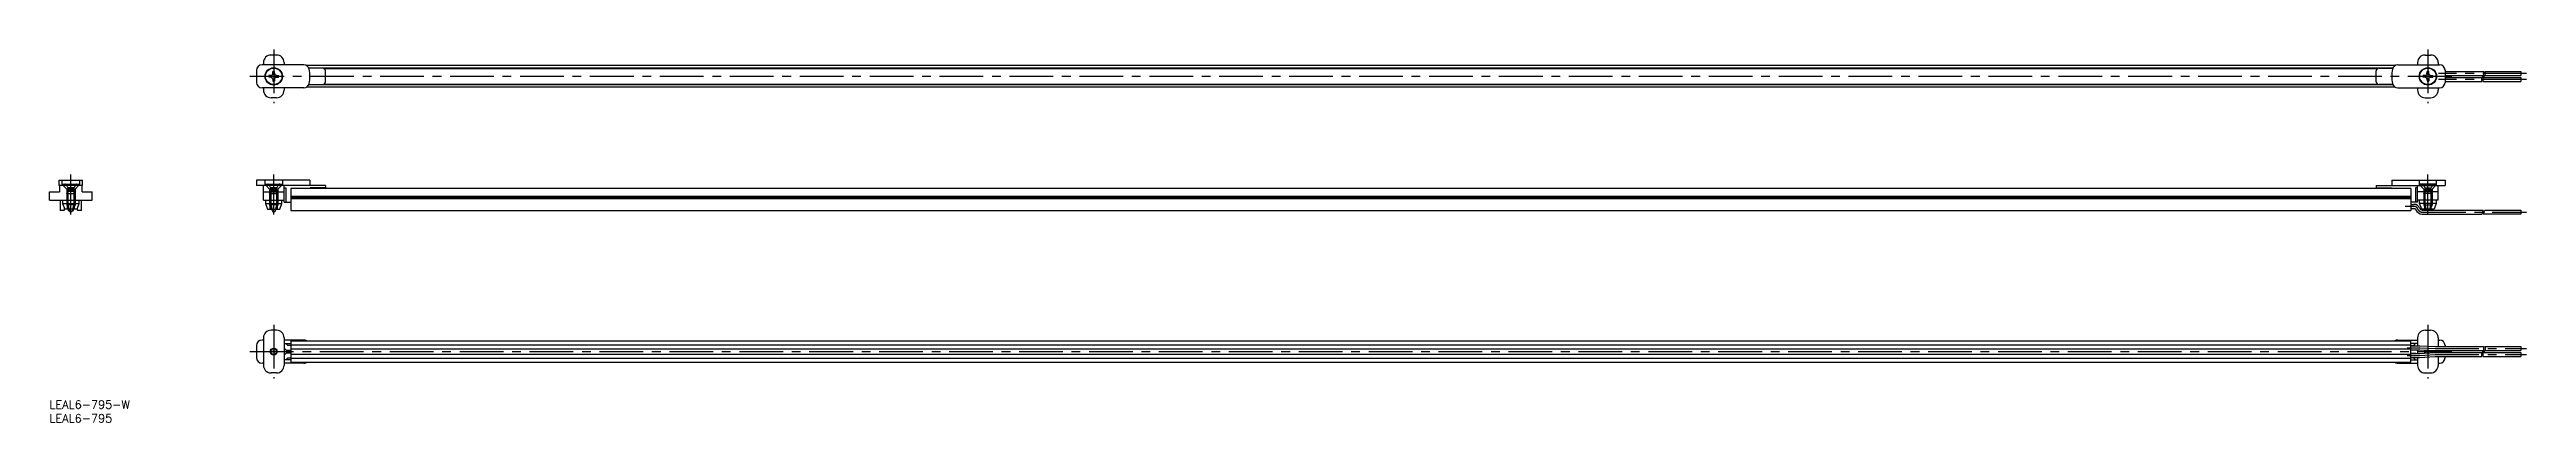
# Model space of a CAD drawing. Extents: x 0 to 900, y -8 to 128.
import ezdxf

# ---------------------------------------------------------------- set-up
doc = ezdxf.new("R2010")
doc.units = 0
doc.header["$LTSCALE"] = 0.5
doc.linetypes.add('CENTER', pattern=[50.8, 31.75, -6.35, 6.35, -6.35])
doc.linetypes.add('DASHED', pattern=[19.05, 12.7, -6.35])
for name, color, linetype in [('MSM_CENTER', 1, 'CENTER'), ('MSM_CONTINUOUS', 7, 'CONTINUOUS'), ('MSM_DASHED', 4, 'DASHED'), ('MSM_NARROW', 5, 'CONTINUOUS'), ('MSM_PART_NUMBER', 7, 'CONTINUOUS')]:
    doc.layers.add(name, color=color, linetype=linetype)
doc.styles.get("Standard").update_dxf_attribs({"font": 'txt.shx', "height": 3, "bigfont": 'bigfont.shx'})

# ---------------------------------------------------------------- blocks, each defined once
blk = doc.blocks.new('*U7')
at = {"layer": 'MSM_PART_NUMBER'}
blk.add_text('LEAL6-795-W', height=3, dxfattribs=at).set_placement((0, -3))
blk = doc.blocks.new('*U8')
at = {"layer": 'MSM_PART_NUMBER'}
blk.add_text('LEAL6-795', height=3, dxfattribs=at).set_placement((0, -8))

msp = doc.modelspace()

# ---------------------------------------------------------------- linework, layer by layer
at = {"layer": 'MSM_CENTER'}
for p, q in [((81.44, 127.5), (81.44, 108)), ((863.94, 127.5), (863.94, 108)), ((872.59, 117.75), (72.79, 117.75)), ((899.75, 118.85), (867.83, 118.85)), ((899.75, 116.65), (867.83, 116.65)), ((7.75, 67.55), (7.75, 82.05)), ((81.44, 67.55), (81.44, 82.05)), ((863.94, 67.55), (863.94, 82.05)), ((855.69, 70.53), (858.88, 70.53)), ((861.88, 68.43), (899.75, 68.43)), ((81.44, 27.5), (81.44, 8)), ((863.94, 27.5), (863.94, 8)), ((856.47, 19.15), (860.81, 19.15)), ((860.89, 19.15), (866.53, 18.85)), ((866.61, 18.85), (899.75, 18.85)), ((72.79, 17.75), (872.59, 17.75)), ((856.47, 16.35), (860.81, 16.35)), ((860.89, 16.35), (866.53, 16.65)), ((866.61, 16.65), (899.75, 16.65))]:
    msp.add_line(p, q, dxfattribs=at)
for centre, radius, start, end in [((858.88, 69.05), 1.48, 20.12523, 90), ((861.88, 70.15), 1.73, 200.12523, 270), ((860.81, 17.55), 1.6, 87, 90), ((866.61, 20.45), 1.6, 267, 270), ((860.81, 17.95), 1.6, 270, 273), ((866.61, 15.05), 1.6, 90, 93)]:
    msp.add_arc(centre, radius, start, end, dxfattribs=at)
at = {"layer": 'MSM_CONTINUOUS'}
for p, q in [((75.19, 119.95), (75.19, 115.55)), ((92.37, 121.95), (77.19, 121.95)), ((77.69, 122.75), (77.69, 121.95)), ((80.52, 118.08), (79.67, 118.07)), ((80.52, 117.42), (79.67, 117.43)), ((82.44, 125.5), (80.45, 125.5)), ((80.52, 118.08), (80.92, 118.27)), ((80.52, 117.42), (80.92, 117.23)), ((81.11, 118.67), (80.92, 118.27)), ((81.11, 116.83), (80.92, 117.23)), ((81.11, 118.67), (81.13, 119.52)), ((81.77, 118.67), (81.76, 119.52)), ((81.77, 118.67), (81.96, 118.27)), ((81.77, 116.83), (81.96, 117.23)), ((82.37, 118.08), (81.96, 118.27)), ((82.37, 117.42), (81.96, 117.23)), ((82.37, 118.08), (83.22, 118.07)), ((82.37, 117.42), (83.22, 117.43)), ((85.19, 122.75), (85.19, 121.95)), ((851.97, 121.65), (93.42, 121.65)), ((851.19, 120.75), (94.2, 120.75)), ((99.19, 120.7), (94.22, 120.7)), ((99.51, 120.65), (845.88, 120.65)), ((100.19, 115.8), (100.19, 119.7)), ((845.19, 115.8), (845.19, 119.7)), ((846.19, 120.7), (851.17, 120.7)), ((853.02, 121.95), (868.19, 121.95)), ((860.19, 122.75), (860.19, 121.95)), ((863.02, 118.08), (862.17, 118.07)), ((863.02, 117.42), (862.17, 117.43)), ((862.95, 125.5), (864.94, 125.5)), ((863.02, 118.08), (863.42, 118.27)), ((863.02, 117.42), (863.42, 117.23)), ((863.61, 118.67), (863.42, 118.27)), ((863.61, 116.83), (863.42, 117.23)), ((863.61, 118.67), (863.63, 119.52)), ((864.27, 118.67), (864.26, 119.52)), ((864.27, 118.67), (864.46, 118.27)), ((864.27, 116.83), (864.46, 117.23)), ((864.87, 118.08), (864.46, 118.27)), ((864.87, 117.42), (864.46, 117.23)), ((864.87, 118.08), (865.72, 118.07)), ((864.87, 117.42), (865.72, 117.43)), ((867.69, 122.75), (867.69, 121.95)), ((870.19, 119.95), (870.19, 115.55)), ((870.19, 119.57), (884.14, 119.57)), ((870.19, 118.12), (884.14, 118.12)), ((870.19, 117.37), (883.54, 117.37)), ((884.04, 117.37), (897.75, 117.37)), ((884.64, 119.57), (897.75, 119.57)), ((884.64, 118.12), (897.75, 118.12)), ((897.75, 119.57), (897.75, 118.12)), ((897.75, 117.37), (897.75, 115.92)), ((92.37, 113.55), (77.19, 113.55)), ((77.69, 113.55), (77.69, 112.75)), ((82.44, 110), (80.45, 110)), ((81.11, 116.83), (81.13, 115.98)), ((81.77, 116.83), (81.76, 115.98)), ((85.19, 113.55), (85.19, 112.75)), ((851.97, 113.85), (93.42, 113.85)), ((94.2, 114.75), (851.19, 114.75)), ((94.22, 114.8), (99.19, 114.8)), ((845.88, 114.85), (99.51, 114.85)), ((851.17, 114.8), (846.19, 114.8)), ((853.02, 113.55), (868.19, 113.55)), ((860.19, 113.55), (860.19, 112.75)), ((862.95, 110), (864.94, 110)), ((863.61, 116.83), (863.63, 115.98)), ((864.27, 116.83), (864.26, 115.98)), ((867.69, 113.55), (867.69, 112.75)), ((870.19, 115.92), (883.54, 115.92)), ((884.04, 115.92), (897.75, 115.92)), ((0, 75.75), (3.65, 75.75)), ((0, 72.75), (0, 75.75)), ((0, 72.75), (15.5, 72.75)), ((3.55, 80.05), (11.95, 80.05)), ((3.55, 78.05), (3.55, 80.05)), ((11.95, 78.05), (3.55, 78.05)), ((3.65, 78.05), (3.65, 75.75)), ((3.85, 72.75), (3.85, 69.1)), ((4.75, 72.75), (4.75, 71.53)), ((10.75, 71.53), (10.75, 72.75)), ((11.65, 69.1), (11.65, 72.75)), ((11.85, 75.75), (11.85, 78.05)), ((11.85, 75.75), (15.5, 75.75)), ((11.95, 78.05), (11.95, 80.05)), ((15.5, 72.75), (15.5, 75.75)), ((94.59, 80.05), (75.19, 80.05)), ((75.19, 80.05), (75.19, 78.05)), ((100.19, 78.05), (75.19, 78.05)), ((77.69, 72.75), (77.69, 78.05)), ((77.69, 75.75), (85.19, 75.75)), ((77.69, 72.75), (85.19, 72.75)), ((78.44, 72.75), (78.44, 71.53)), ((84.44, 71.53), (84.44, 72.75)), ((85.19, 72.05), (85.19, 78.05)), ((85.19, 77.3), (85.88, 77.3)), ((85.19, 72.05), (87.69, 72.05)), ((85.88, 77.3), (85.88, 72.05)), ((857.69, 77.05), (87.69, 77.05)), ((87.69, 77.05), (87.69, 69.05)), ((87.69, 74.28), (857.69, 74.28)), ((857.69, 73.76), (87.69, 73.76)), ((857.69, 73.24), (87.69, 73.24)), ((94.59, 80.05), (94.59, 78.05)), ((100.19, 77.3), (94.69, 77.3)), ((94.69, 77.05), (94.69, 77.3)), ((100.19, 78.05), (100.19, 77.3)), ((845.19, 78.05), (870.19, 78.05)), ((845.19, 78.05), (845.19, 77.3)), ((845.19, 77.3), (850.69, 77.3)), ((850.69, 77.05), (850.69, 77.3)), ((850.79, 80.05), (870.19, 80.05)), ((850.79, 80.05), (850.79, 78.05)), ((857.69, 77.05), (857.69, 69.05)), ((860.19, 72.05), (857.69, 72.05)), ((859.5, 77.3), (859.5, 72.05)), ((860.19, 77.3), (859.5, 77.3)), ((860.19, 72.05), (860.19, 78.05)), ((867.69, 75.75), (860.19, 75.75)), ((867.69, 72.75), (860.19, 72.75)), ((860.94, 71.53), (860.94, 72.75)), ((866.94, 72.75), (866.94, 71.53)), ((867.69, 72.75), (867.69, 78.05)), ((870.19, 80.05), (870.19, 78.05)), ((5.32, 69.05), (3.9, 69.05)), ((4.75, 71.53), (5.5, 69.55)), ((4.75, 71.53), (10.75, 71.53)), ((5.37, 69.89), (5.37, 69.1)), ((10, 69.55), (5.5, 69.55)), ((6.75, 69.55), (6.75, 69.1)), ((6.8, 69.05), (7.17, 69.05)), ((6.93, 69.55), (7.4, 68.55)), ((8.1, 68.55), (7.4, 68.55)), ((8.57, 69.55), (8.1, 68.55)), ((8.33, 69.05), (8.7, 69.05)), ((8.75, 69.1), (8.75, 69.55)), ((10, 69.55), (10.75, 71.53)), ((10.13, 69.1), (10.13, 69.89)), ((11.6, 69.05), (10.18, 69.05)), ((78.44, 71.53), (79.19, 69.55)), ((78.44, 71.53), (84.44, 71.53)), ((79.19, 69.55), (83.69, 69.55)), ((80.63, 69.55), (81.09, 68.55)), ((81.79, 68.55), (81.09, 68.55)), ((82.26, 69.55), (81.79, 68.55)), ((83.69, 69.55), (84.44, 71.53)), ((87.69, 69.05), (857.69, 69.05)), ((857.69, 71.25), (858.88, 71.25)), ((857.69, 69.8), (858.88, 69.8)), ((866.94, 71.53), (860.94, 71.53)), ((861.69, 69.55), (860.94, 71.53)), ((866.19, 69.55), (861.69, 69.55)), ((861.88, 69.15), (884.08, 69.15)), ((861.88, 67.7), (883.59, 67.7)), ((863.13, 69.55), (863.31, 69.15)), ((864.76, 69.55), (864.57, 69.15)), ((866.94, 71.53), (866.19, 69.55)), ((897.75, 67.7), (884.09, 67.7)), ((884.58, 69.15), (897.75, 69.15)), ((897.75, 69.15), (897.75, 67.7)), ((75.19, 19.95), (75.19, 15.55)), ((77.69, 21.95), (77.19, 21.95)), ((77.69, 22.75), (77.69, 12.75)), ((82.44, 25.5), (80.45, 25.5)), ((85.19, 22.75), (85.19, 12.75)), ((92.37, 21.95), (85.19, 21.95)), ((85.19, 20.7), (87.69, 20.7)), ((85.19, 19.03), (85.92, 18.3)), ((86.58, 20), (85.88, 20.7)), ((85.92, 18.3), (87.69, 18.3)), ((87.69, 20), (86.58, 20)), ((87.69, 21.65), (87.69, 13.85)), ((87.69, 21.65), (857.69, 21.65)), ((857.69, 20.13), (87.69, 20.13)), ((87.69, 18.75), (857.69, 18.75)), ((853.02, 21.95), (860.19, 21.95)), ((857.69, 13.85), (857.69, 21.65)), ((860.19, 20.7), (857.69, 20.7)), ((857.69, 20), (858.8, 20)), ((857.69, 19.88), (860.81, 19.88)), ((857.69, 18.43), (860.81, 18.43)), ((859.47, 18.3), (857.69, 18.3)), ((858.8, 20), (859.5, 20.7)), ((859.59, 18.43), (859.47, 18.3)), ((860.19, 22.75), (860.19, 19.88)), ((860.19, 18.43), (860.19, 17.08)), ((860.85, 18.42), (866.49, 18.13)), ((860.93, 19.87), (866.57, 19.58)), ((862.95, 25.5), (864.94, 25.5)), ((866.61, 19.58), (884.14, 19.58)), ((866.61, 18.13), (884.14, 18.13)), ((867.69, 22.75), (867.69, 19.58)), ((867.69, 21.95), (868.19, 21.95)), ((867.69, 18.13), (867.69, 17.37)), ((870.19, 19.95), (870.19, 19.58)), ((870.19, 18.13), (870.19, 17.37)), ((884.64, 19.58), (897.75, 19.58)), ((884.64, 18.13), (897.75, 18.13)), ((897.75, 19.58), (897.75, 18.13)), ((77.69, 13.55), (77.19, 13.55)), ((82.44, 10), (80.45, 10)), ((85.92, 17.2), (85.19, 16.47)), ((87.69, 14.8), (85.19, 14.8)), ((92.37, 13.55), (85.19, 13.55)), ((85.88, 14.8), (86.58, 15.5)), ((87.69, 17.2), (85.92, 17.2)), ((86.58, 15.5), (87.69, 15.5)), ((857.69, 16.75), (87.69, 16.75)), ((87.69, 15.37), (857.69, 15.37)), ((87.69, 13.85), (857.69, 13.85)), ((853.02, 13.55), (860.19, 13.55)), ((857.69, 17.2), (859.47, 17.2)), ((857.69, 17.08), (860.81, 17.08)), ((857.69, 15.63), (860.81, 15.63)), ((858.8, 15.5), (857.69, 15.5)), ((857.69, 14.8), (860.19, 14.8)), ((859.5, 14.8), (858.8, 15.5)), ((859.47, 17.2), (859.59, 17.08)), ((860.19, 15.63), (860.19, 12.75)), ((860.85, 17.08), (866.49, 17.37)), ((860.93, 15.63), (866.57, 15.92)), ((862.95, 10), (864.94, 10)), ((866.61, 17.37), (883.54, 17.37)), ((866.61, 15.92), (883.54, 15.92)), ((867.69, 15.92), (867.69, 12.75)), ((867.69, 13.55), (868.19, 13.55)), ((870.19, 15.92), (870.19, 15.55)), ((884.04, 17.37), (897.75, 17.37)), ((884.04, 15.92), (897.75, 15.92)), ((897.75, 17.37), (897.75, 15.92))]:
    msp.add_line(p, q, dxfattribs=at)
for centre, radius in [((81.44, 117.75), 3.15), ((81.44, 117.75), 3), ((863.94, 117.75), 3.15), ((863.94, 117.75), 3), ((81.44, 17.75), 1.25), ((81.44, 17.75), 0.35), ((863.94, 17.75), 0.35)]:
    msp.add_circle(centre, radius, dxfattribs=at)
for centre, radius, start, end in [((77.19, 119.95), 2, 90, 180), ((80.45, 122.75), 2.75, 90, 180), ((81.44, 117.75), 1.8, 169.8876, 190.1124), ((81.44, 117.75), 1.8, 79.8876, 100.1124), ((82.44, 122.75), 2.75, 0, 90), ((81.44, 117.75), 1.8, 349.8876, 10.1124), ((92.37, 119.95), 2, 11.80908, 90), ((81.84, 117.75), 12.75, 348.19092, 11.80908), ((99.19, 119.7), 1, 360, 90), ((846.19, 119.7), 1, 90, 180), ((863.54, 117.75), 12.75, 168.19092, 191.80908), ((853.02, 119.95), 2, 90, 168.19092), ((862.95, 122.75), 2.75, 90, 180), ((863.94, 117.75), 1.8, 169.8876, 190.1124), ((863.94, 117.75), 1.8, 79.8876, 100.1124), ((864.94, 122.75), 2.75, 0, 90), ((863.94, 117.75), 1.8, 349.8876, 10.1124), ((868.19, 119.95), 2, 0, 90), ((77.19, 115.55), 2, 180, 270), ((80.45, 112.75), 2.75, 180, 270), ((81.44, 117.75), 1.8, 259.8876, 280.1124), ((82.44, 112.75), 2.75, 270, 0), ((92.37, 115.55), 2, 270, 348.19092), ((99.19, 115.8), 1, 270, 0), ((846.19, 115.8), 1, 180, 270), ((853.02, 115.55), 2, 191.80908, 270), ((862.95, 112.75), 2.75, 180, 270), ((863.94, 117.75), 1.8, 259.8876, 280.1124), ((864.94, 112.75), 2.75, 270, 0), ((868.19, 115.55), 2, 270, 0), ((3.9, 69.1), 0.05, 180, 270), ((5.32, 69.1), 0.05, 270, 0), ((6.8, 69.1), 0.05, 180, 270), ((8.7, 69.1), 0.05, 270, 0), ((10.18, 69.1), 0.05, 180, 270), ((11.6, 69.1), 0.05, 270, 0), ((858.88, 69.05), 2.2, 20.12523, 90), ((858.88, 69.05), 0.75, 20.12523, 90), ((861.88, 70.15), 2.45, 200.12523, 270), ((861.88, 70.15), 1, 200.12523, 270), ((77.19, 19.95), 2, 90, 180), ((80.45, 22.75), 2.75, 90, 180), ((82.44, 22.75), 2.75, 0, 90), ((92.37, 19.95), 2, 58.21166, 90), ((853.02, 19.95), 2, 90, 121.78834), ((862.95, 22.75), 2.75, 90, 180), ((860.81, 17.55), 2.33, 87, 90), ((860.81, 17.55), 0.875, 87, 90), ((863.94, 17.75), 1.25, 152.86838, 207.13161), ((864.94, 22.75), 2.75, 0, 90), ((863.94, 17.75), 1.25, 338.86839, 21.13162), ((866.61, 20.45), 2.33, 267, 270), ((866.61, 20.45), 0.875, 267, 270), ((868.19, 19.95), 2, 0, 90), ((77.19, 15.55), 2, 180, 270), ((80.45, 12.75), 2.75, 180, 270), ((82.44, 12.75), 2.75, 270, 0), ((92.37, 15.55), 2, 270, 301.78832), ((853.02, 15.55), 2, 238.21168, 270), ((862.95, 12.75), 2.75, 180, 270), ((860.81, 17.95), 0.875, 270, 273), ((860.81, 17.95), 2.33, 270, 273), ((864.94, 12.75), 2.75, 270, 0), ((866.61, 15.05), 2.33, 90, 93), ((866.61, 15.05), 0.875, 90, 93), ((868.19, 15.55), 2, 270, 0)]:
    msp.add_arc(centre, radius, start, end, dxfattribs=at)
at = {"layer": 'MSM_DASHED'}
for p, q in [((4.6, 78.45), (4.6, 80.05)), ((6.47, 76.58), (4.6, 78.45)), ((10.9, 78.45), (4.6, 78.45)), ((4.75, 78.55), (10.75, 78.55)), ((4.75, 78.55), (4.75, 78.3)), ((4.75, 78.3), (10.75, 78.3)), ((6.12, 78.22), (6.6, 77.23)), ((9.25, 76.8), (6.25, 76.8)), ((6.25, 76.8), (6.25, 71.02)), ((6.25, 75.24), (6.7, 76.02)), ((6.25, 75.24), (9.25, 75.24)), ((8.89, 77.23), (6.6, 77.23)), ((7.75, 76.62), (6.6, 77.23)), ((6.7, 76.35), (8.8, 76.35)), ((6.7, 76.02), (8.8, 76.02)), ((6.7, 76.02), (6.7, 71.02)), ((7.75, 76.62), (8.89, 77.23)), ((9.25, 75.24), (8.8, 76.02)), ((8.8, 76.02), (8.8, 71.02)), ((9.38, 78.22), (8.89, 77.23)), ((10.9, 78.45), (9.03, 76.58)), ((9.25, 76.8), (9.25, 71.02)), ((10.75, 78.3), (10.75, 78.55)), ((10.9, 80.05), (10.9, 78.45)), ((78.29, 78.45), (78.29, 80.05)), ((80.16, 76.58), (78.29, 78.45)), ((84.59, 78.45), (78.29, 78.45)), ((78.44, 78.55), (84.44, 78.55)), ((78.44, 78.55), (78.44, 78.3)), ((78.44, 78.3), (84.44, 78.3)), ((79.81, 78.22), (80.3, 77.23)), ((82.94, 76.8), (79.94, 76.8)), ((79.94, 76.8), (79.94, 71.02)), ((79.94, 75.24), (80.39, 76.02)), ((79.94, 75.24), (82.94, 75.24)), ((81.44, 76.62), (80.3, 77.23)), ((82.59, 77.23), (80.3, 77.23)), ((80.39, 76.35), (82.49, 76.35)), ((80.39, 76.02), (82.49, 76.02)), ((80.39, 76.02), (80.39, 71.02)), ((81.44, 76.62), (82.59, 77.23)), ((82.94, 75.24), (82.49, 76.02)), ((82.49, 76.02), (82.49, 71.02)), ((83.08, 78.22), (82.59, 77.23)), ((84.59, 78.45), (82.73, 76.58)), ((82.94, 76.8), (82.94, 71.02)), ((84.44, 78.3), (84.44, 78.55)), ((84.59, 80.05), (84.59, 78.45)), ((860.79, 80.05), (860.79, 78.45)), ((860.79, 78.45), (862.66, 76.58)), ((860.79, 78.45), (867.09, 78.45)), ((866.94, 78.55), (860.94, 78.55)), ((860.94, 78.3), (860.94, 78.55)), ((866.94, 78.3), (860.94, 78.3)), ((862.31, 78.22), (862.8, 77.23)), ((862.44, 76.8), (865.44, 76.8)), ((862.44, 76.8), (862.44, 71.02)), ((862.44, 75.24), (862.89, 76.02)), ((865.44, 75.24), (862.44, 75.24)), ((863.94, 76.62), (862.8, 77.23)), ((862.8, 77.23), (865.09, 77.23)), ((864.99, 76.35), (862.89, 76.35)), ((864.99, 76.02), (862.89, 76.02)), ((862.89, 76.02), (862.89, 71.02)), ((863.94, 76.62), (865.09, 77.23)), ((865.44, 75.24), (864.99, 76.02)), ((864.99, 76.02), (864.99, 71.02)), ((865.58, 78.22), (865.09, 77.23)), ((865.23, 76.58), (867.09, 78.45)), ((865.44, 76.8), (865.44, 71.02)), ((866.94, 78.55), (866.94, 78.3)), ((867.09, 78.45), (867.09, 80.05)), ((9.25, 71.02), (6.25, 71.02)), ((6.25, 71.02), (6.93, 69.55)), ((6.5, 69.55), (6.5, 70.48)), ((6.7, 71.02), (7.12, 69.55)), ((8.8, 71.02), (8.38, 69.55)), ((9.25, 71.02), (8.57, 69.55)), ((9, 70.48), (9, 69.55)), ((82.94, 71.02), (79.94, 71.02)), ((79.94, 71.02), (80.63, 69.55)), ((80.19, 69.55), (80.19, 70.48)), ((80.39, 71.02), (80.81, 69.55)), ((82.49, 71.02), (82.08, 69.55)), ((82.94, 71.02), (82.26, 69.55)), ((82.69, 70.48), (82.69, 69.55)), ((862.44, 71.02), (865.44, 71.02)), ((862.44, 71.02), (863.13, 69.55)), ((862.69, 70.48), (862.69, 69.55)), ((862.89, 71.02), (863.31, 69.55)), ((864.99, 71.02), (864.58, 69.55)), ((865.44, 71.02), (864.76, 69.55)), ((865.19, 69.55), (865.19, 70.48))]:
    msp.add_line(p, q, dxfattribs=at)
for centre, radius, start, end in [((5.58, 77.95), 0.6, 26.3, 90), ((5.9, 76.02), 0.8, 0, 45), ((9.6, 76.02), 0.8, 135, 180), ((9.92, 77.95), 0.6, 90, 153.7), ((79.27, 77.95), 0.6, 26.3, 90), ((79.59, 76.02), 0.8, 0, 45), ((83.29, 76.02), 0.8, 135, 180), ((83.62, 77.95), 0.6, 90, 153.7), ((861.77, 77.95), 0.6, 26.3, 90), ((862.09, 76.02), 0.8, 0, 45), ((865.79, 76.02), 0.8, 135, 180), ((866.12, 77.95), 0.6, 90, 153.7)]:
    msp.add_arc(centre, radius, start, end, dxfattribs=at)
at = {"layer": 'MSM_NARROW'}
for p, q in [((7.12, 69.55), (7.4, 68.55)), ((8.38, 69.55), (8.1, 68.55)), ((80.81, 69.55), (81.09, 68.55)), ((82.08, 69.55), (81.79, 68.55)), ((863.31, 69.55), (863.42, 69.15)), ((864.58, 69.55), (864.46, 69.15))]:
    msp.add_line(p, q, dxfattribs=at)
msp.add_circle((81.44, 17.75), 1.05, dxfattribs=at)
for centre, radius, start, end in [((884.83, 116.65), 1.48, 131.96921, 209.34301), ((882.85, 118.85), 1.48, 311.96921, 29.34301), ((885.33, 116.65), 1.48, 131.96921, 209.34301), ((883.35, 118.85), 1.48, 311.96921, 29.34301), ((884.33, 68), 0.739, 131.87554, 203.96281), ((883.34, 69.1), 0.739, 311.87554, 3.88135), ((884.83, 68), 0.739, 131.87554, 203.96281), ((883.84, 69.1), 0.739, 311.87554, 3.88135), ((863.94, 17.75), 1.05, 147.87561, 212.12439), ((863.94, 17.75), 1.05, 333.87561, 26.12439), ((882.85, 18.85), 1.48, 311.96921, 29.34302), ((883.35, 18.85), 1.48, 311.96921, 29.34302), ((884.83, 16.65), 1.48, 131.96921, 209.34301), ((885.33, 16.65), 1.48, 131.96921, 209.34301)]:
    msp.add_arc(centre, radius, start, end, dxfattribs=at)

# ---------------------------------------------------------------- block references
at = {"layer": 'MSM_CONTINUOUS'}
for name in ['*U7', '*U8']:
    msp.add_blockref(name, (0, 0), dxfattribs=at)

doc.saveas('drawing.dxf')
